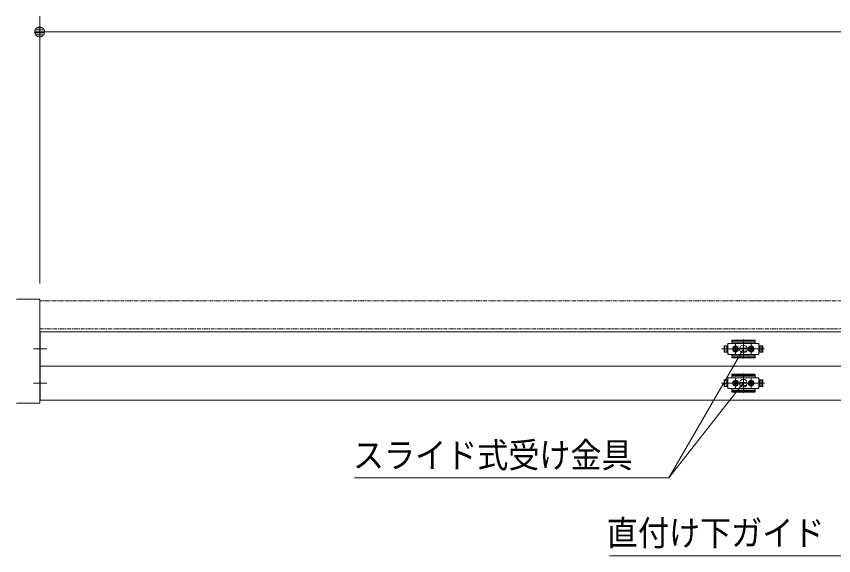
# Model space of a CAD drawing. Units: millimetres, scale not verified. Extents: x -6062 to 6062, y -3045 to 3045.
# Drawn here: x -4818 to -3766, y 1006 to 1700 of the extents above; entities that cross this region are included whole.
import ezdxf
from ezdxf.enums import TextEntityAlignment as Align

# ---------------------------------------------------------------- set-up
doc = ezdxf.new("R2010")
doc.units = ezdxf.units.MM
doc.header["$LTSCALE"] = 20
doc.linetypes.add('DOUBLE_CHAIN1', pattern=[8.8, 5, -1, 0.6, -0.6, 0.6, -1])
for name, color, linetype, lineweight in [('0-0_2寸法-3', 7, 'Continuous', 9), ('0-1_3一般', 7, 'Continuous', 9), ('0-3_2寸法-1', 7, 'Continuous', 9), ('0-4_0', 7, 'Continuous', 9)]:
    doc.layers.add(name, color=color, linetype=linetype, lineweight=lineweight)
doc.styles.add('ＭＳ ゴシック', font='')
doc.styles.get('ＭＳ ゴシック').set_extended_font_data('MS Gothic')

# ---------------------------------------------------------------- blocks, each defined once
blk = doc.blocks.new('_Dot')
at = {"layer": '0-4_0'}
for p, q in [((-10, 0), (-20, 0)), ((9.78, 2), (-9.78, 2)), ((7.99, 6), (-7.99, 6)), ((9.16, -3.98), (-9.16, -3.98)), ((6, -7.98), (-6, -7.98))]:
    blk.add_line(p, q, dxfattribs=at)
for points in [[(10, 0), (9.92, 1.25), (9.69, 2.49), (9.3, 3.68), (8.76, 4.82), (8.09, 5.88), (7.29, 6.85), (6.37, 7.71), (5.36, 8.44), (4.26, 9.05), (3.09, 9.51), (1.87, 9.82), (0.63, 9.98), (-0.63, 9.98), (-1.87, 9.82), (-3.09, 9.51), (-4.26, 9.05), (-5.36, 8.44), (-6.37, 7.71), (-7.29, 6.85), (-8.09, 5.88), (-8.76, 4.82), (-9.3, 3.68), (-9.69, 2.49), (-9.92, 1.25), (-10, 0), (0, 0)], [(-10, 0), (-9.92, -1.25), (-9.69, -2.49), (-9.3, -3.68), (-8.76, -4.82), (-8.09, -5.88), (-7.29, -6.85), (-6.37, -7.71), (-5.36, -8.44), (-4.26, -9.05), (-3.09, -9.51), (-1.87, -9.82), (-0.63, -9.98), (0.63, -9.98), (1.87, -9.82), (3.09, -9.51), (4.26, -9.05), (5.36, -8.44), (6.37, -7.71), (7.29, -6.85), (8.09, -5.88), (8.76, -4.82), (9.3, -3.68), (9.69, -2.49), (9.92, -1.25), (10, 0), (0, 0)]]:
    blk.add_lwpolyline(points, close=True, dxfattribs=at)
blk = doc.blocks.new('グループ-84')
at = {"layer": '0-1_3一般'}
blk.add_lwpolyline([(-60600, 26720), (-60000, 26720), (-60000, 24040), (-60600, 24040)], dxfattribs=at)
blk = doc.blocks.new('グループ-85')
at = {"layer": '0-1_3一般'}
for p, q in [((-59990, 25876.9), (11350, 25876.9)), ((-59990, 24996.9), (-59990, 25876.9)), ((-42200, 25636.1), (-42200, 25656.7)), ((-41610, 25666.7), (-42190, 25666.7)), ((-41610, 25646.1), (-42190, 25646.1)), ((-41900, 25685.4), (-41900, 25189.2)), ((-59817.8, 25436.9), (-60157.8, 25436.9)), ((-41363.1, 25436.9), (-42461.1, 25436.9)), ((-42451.7, 25436.9), (-41353.7, 25436.9)), ((-42398, 25351.9), (-42398, 25521.9)), ((-42398, 25521.9), (-42300, 25521.9)), ((-42398, 25511.9), (-42398, 25361.9)), ((-42374, 25521.9), (-42374, 25351.9)), ((-42328, 25521.9), (-42328, 25351.9)), ((-42324, 25351.9), (-42324, 25521.9)), ((-42300, 25296.9), (-42300, 25576.9)), ((-42280, 25576.9), (-42300, 25556.9)), ((-42300, 25521.9), (-42300, 25566.9)), ((-42300, 25351.9), (-42300, 25521.9)), ((-42290, 25576.9), (-41510, 25576.9)), ((-42223, 25436.9), (-41975, 25436.9)), ((-42200, 25636.1), (-42200, 25586.9)), ((-41600, 25613.9), (-42200, 25613.9)), ((-42165, 25436.9), (-41995, 25436.9)), ((-42144, 25436.9), (-42056, 25436.9)), ((-42116.7, 25442.9), (-42119.8, 25442.9)), ((-42100, 25313.9), (-42100, 25558.3)), ((-42100, 25541.9), (-42100, 25331.9)), ((-42100, 25513.4), (-42100, 25361.5)), ((-42100, 25392.9), (-42100, 25480.9)), ((-42083.3, 25442.9), (-42080.2, 25442.9)), ((-41900, 25594.2), (-41900, 25273.1)), ((-41823, 25436.9), (-41575, 25436.9)), ((-41744, 25436.9), (-41656, 25436.9)), ((-41740.1, 25445.5), (-41720.5, 25446.6)), ((-41719.8, 25442.9), (-41740.1, 25445.5)), ((-41720.5, 25446.6), (-41713.2, 25450)), ((-41716.7, 25442.9), (-41720.5, 25446.6)), ((-41716.7, 25442.9), (-41719.8, 25442.9)), ((-41709.4, 25446.3), (-41716.7, 25442.9)), ((-41709.7, 25457.4), (-41713.2, 25450)), ((-41713.2, 25450), (-41709.4, 25446.3)), ((-41708.6, 25477.1), (-41709.7, 25457.4)), ((-41706, 25453.6), (-41709.7, 25457.4)), ((-41709.4, 25446.3), (-41706, 25453.6)), ((-41706.1, 25456.7), (-41708.6, 25477.1)), ((-41706, 25453.6), (-41706.1, 25456.7)), ((-41700, 25313.9), (-41700, 25558.3)), ((-41700, 25541.9), (-41700, 25331.9)), ((-41700, 25392.9), (-41700, 25480.9)), ((-41694, 25453.6), (-41690.3, 25457.4)), ((-41694, 25453.6), (-41693.9, 25456.7)), ((-41690.6, 25446.3), (-41694, 25453.6)), ((-41693.9, 25456.7), (-41691.4, 25477.1)), ((-41691.4, 25477.1), (-41690.3, 25457.4)), ((-41686.8, 25450), (-41690.6, 25446.3)), ((-41690.6, 25446.3), (-41683.3, 25442.9)), ((-41690.3, 25457.4), (-41686.8, 25450)), ((-41679.5, 25446.6), (-41686.8, 25450)), ((-41683.3, 25442.9), (-41679.5, 25446.6)), ((-41683.3, 25442.9), (-41680.2, 25442.9)), ((-41680.2, 25442.9), (-41659.9, 25445.5)), ((-41659.9, 25445.5), (-41679.5, 25446.6)), ((-41600, 25586.9), (-41600, 25636.1)), ((-41500, 25576.9), (-41590, 25576.9)), ((-41500, 25556.9), (-41520, 25576.9)), ((-41500, 25576.9), (-41500, 25296.9)), ((-41500, 25566.9), (-41500, 25521.9)), ((-41500, 25521.9), (-41412, 25521.9)), ((-41500, 25521.9), (-41500, 25351.9)), ((-41500, 25521.9), (-41402, 25521.9)), ((-41476, 25521.9), (-41476, 25351.9)), ((-41472, 25351.9), (-41472, 25521.9)), ((-41426, 25351.9), (-41426, 25521.9)), ((-41402, 25521.9), (-41402, 25351.9)), ((-41402, 25361.9), (-41402, 25511.9)), ((-42300, 25351.9), (-42398, 25351.9)), ((-42300, 25306.9), (-42300, 25351.9)), ((-42300, 25316.9), (-42280, 25296.9)), ((-42300, 25296.9), (-42210, 25296.9)), ((-41510, 25296.9), (-42290, 25296.9)), ((-42200, 25286.9), (-42200, 25237.7)), ((-42200, 25259.9), (-41600, 25259.9)), ((-42190, 25227.7), (-41610, 25227.7)), ((-42116.7, 25430.9), (-42119.8, 25430.8)), ((-42083.3, 25430.9), (-42080.2, 25430.8)), ((-41719.8, 25430.8), (-41740.1, 25428.3)), ((-41740.1, 25428.3), (-41720.5, 25427.2)), ((-41716.7, 25430.9), (-41720.5, 25427.2)), ((-41720.5, 25427.2), (-41713.2, 25423.7)), ((-41716.7, 25430.9), (-41719.8, 25430.8)), ((-41709.4, 25427.5), (-41716.7, 25430.9)), ((-41713.2, 25423.7), (-41709.4, 25427.5)), ((-41709.7, 25416.4), (-41713.2, 25423.7)), ((-41706, 25420.1), (-41709.7, 25416.4)), ((-41708.6, 25396.7), (-41709.7, 25416.4)), ((-41709.4, 25427.5), (-41706, 25420.1)), ((-41706.1, 25417.1), (-41708.6, 25396.7)), ((-41706, 25420.1), (-41706.1, 25417.1)), ((-41690.6, 25427.5), (-41694, 25420.1)), ((-41694, 25420.1), (-41693.9, 25417.1)), ((-41694, 25420.1), (-41690.3, 25416.4)), ((-41693.9, 25417.1), (-41691.4, 25396.7)), ((-41691.4, 25396.7), (-41690.3, 25416.4)), ((-41690.6, 25427.5), (-41683.3, 25430.9)), ((-41686.8, 25423.7), (-41690.6, 25427.5)), ((-41690.3, 25416.4), (-41686.8, 25423.7)), ((-41679.5, 25427.2), (-41686.8, 25423.7)), ((-41683.3, 25430.9), (-41680.2, 25430.8)), ((-41683.3, 25430.9), (-41679.5, 25427.2)), ((-41680.2, 25430.8), (-41659.9, 25428.3)), ((-41659.9, 25428.3), (-41679.5, 25427.2)), ((-41600, 25237.7), (-41600, 25286.9)), ((-41600, 25237.7), (-41600, 25227.7)), ((-41600, 25217.1), (-41600, 25227.7)), ((-41590, 25296.9), (-41500, 25296.9)), ((-41520, 25296.9), (-41500, 25316.9)), ((-41412, 25351.9), (-41500, 25351.9)), ((-41500, 25351.9), (-41500, 25306.9)), ((-41402, 25351.9), (-41500, 25351.9)), ((-42190, 25207.1), (-41610, 25207.1)), ((-59990, 24996.9), (11350, 24996.9)), ((-41900, 24805.4), (-41900, 24309.2)), ((-42398, 24641.9), (-42300, 24641.9)), ((-42398, 24471.9), (-42398, 24641.9)), ((-42398, 24631.9), (-42398, 24481.9)), ((-42300, 24641.9), (-42388, 24641.9)), ((-42374, 24641.9), (-42374, 24471.9)), ((-42328, 24641.9), (-42328, 24471.9)), ((-42324, 24471.9), (-42324, 24641.9)), ((-42280, 24696.9), (-42300, 24676.9)), ((-42300, 24696.9), (-42300, 24641.9)), ((-42210, 24696.9), (-42300, 24696.9)), ((-42300, 24416.9), (-42300, 24696.9)), ((-42300, 24641.9), (-42300, 24686.9)), ((-42300, 24471.9), (-42300, 24641.9)), ((-42290, 24696.9), (-41510, 24696.9)), ((-42200, 24756.1), (-42200, 24776.7)), ((-42200, 24756.1), (-42200, 24706.9)), ((-41600, 24733.9), (-42200, 24733.9)), ((-41610, 24786.7), (-42190, 24786.7)), ((-41610, 24766.1), (-42190, 24766.1)), ((-42108.6, 24597.1), (-42109.7, 24577.4)), ((-42106.1, 24576.7), (-42108.6, 24597.1)), ((-42100, 24433.9), (-42100, 24678.3)), ((-42100, 24661.9), (-42100, 24451.9)), ((-42100, 24633.4), (-42100, 24481.5)), ((-42100, 24512.9), (-42100, 24600.9)), ((-42093.9, 24576.7), (-42091.4, 24597.1)), ((-42091.4, 24597.1), (-42090.3, 24577.4)), ((-41900, 24714.2), (-41900, 24393.1)), ((-41700, 24433.9), (-41700, 24678.3)), ((-41700, 24661.9), (-41700, 24451.9)), ((-41700, 24512.9), (-41700, 24600.9)), ((-41600, 24766.1), (-41600, 24776.7)), ((-41600, 24756.1), (-41600, 24766.1)), ((-41600, 24706.9), (-41600, 24756.1)), ((-41500, 24696.9), (-41590, 24696.9)), ((-41500, 24676.9), (-41520, 24696.9)), ((-41500, 24696.9), (-41500, 24416.9)), ((-41500, 24686.9), (-41500, 24641.9)), ((-41500, 24641.9), (-41402, 24641.9)), ((-41500, 24641.9), (-41500, 24471.9)), ((-41500, 24641.9), (-41412, 24641.9)), ((-41476, 24641.9), (-41476, 24471.9)), ((-41472, 24471.9), (-41472, 24641.9)), ((-41426, 24471.9), (-41426, 24641.9)), ((-41402, 24641.9), (-41402, 24471.9)), ((-41402, 24481.9), (-41402, 24631.9)), ((-59817.8, 24556.9), (-60157.8, 24556.9)), ((-41363.1, 24556.9), (-42461.1, 24556.9)), ((-42451.7, 24556.9), (-41353.7, 24556.9)), ((-42300, 24471.9), (-42398, 24471.9)), ((-42388, 24471.9), (-42300, 24471.9)), ((-42300, 24426.9), (-42300, 24471.9)), ((-42300, 24471.9), (-42300, 24416.9)), ((-42300, 24436.9), (-42280, 24416.9)), ((-42300, 24416.9), (-42210, 24416.9)), ((-41510, 24416.9), (-42290, 24416.9)), ((-42223, 24556.9), (-41975, 24556.9)), ((-42205, 24556.9), (-42185, 24556.9)), ((-42200, 24406.9), (-42200, 24357.7)), ((-42185, 24556.9), (-42165, 24556.9)), ((-42165, 24556.9), (-41995, 24556.9)), ((-42144, 24556.9), (-42056, 24556.9)), ((-42140.1, 24565.5), (-42120.5, 24566.6)), ((-42119.8, 24562.9), (-42140.1, 24565.5)), ((-42119.8, 24550.8), (-42140.1, 24548.3)), ((-42140.1, 24548.3), (-42120.5, 24547.2)), ((-42120.5, 24566.6), (-42113.2, 24570)), ((-42116.7, 24562.9), (-42120.5, 24566.6)), ((-42116.7, 24550.9), (-42120.5, 24547.2)), ((-42120.5, 24547.2), (-42113.2, 24543.7)), ((-42116.7, 24562.9), (-42119.8, 24562.9)), ((-42116.7, 24550.9), (-42119.8, 24550.8)), ((-42109.4, 24566.3), (-42116.7, 24562.9)), ((-42109.4, 24547.5), (-42116.7, 24550.9)), ((-42109.7, 24577.4), (-42113.2, 24570)), ((-42113.2, 24570), (-42109.4, 24566.3)), ((-42113.2, 24543.7), (-42109.4, 24547.5)), ((-42109.7, 24536.4), (-42113.2, 24543.7)), ((-42106, 24573.6), (-42109.7, 24577.4)), ((-42106, 24540.1), (-42109.7, 24536.4)), ((-42108.6, 24516.7), (-42109.7, 24536.4)), ((-42109.4, 24566.3), (-42106, 24573.6)), ((-42109.4, 24547.5), (-42106, 24540.1)), ((-42106.1, 24537.1), (-42108.6, 24516.7)), ((-42106, 24573.6), (-42106.1, 24576.7)), ((-42106, 24540.1), (-42106.1, 24537.1)), ((-42094, 24573.6), (-42090.3, 24577.4)), ((-42094, 24573.6), (-42093.9, 24576.7)), ((-42090.6, 24566.3), (-42094, 24573.6)), ((-42090.6, 24547.5), (-42094, 24540.1)), ((-42094, 24540.1), (-42093.9, 24537.1)), ((-42094, 24540.1), (-42090.3, 24536.4)), ((-42093.9, 24537.1), (-42091.4, 24516.7)), ((-42091.4, 24516.7), (-42090.3, 24536.4)), ((-42086.8, 24570), (-42090.6, 24566.3)), ((-42090.6, 24566.3), (-42083.3, 24562.9)), ((-42090.6, 24547.5), (-42083.3, 24550.9)), ((-42086.8, 24543.7), (-42090.6, 24547.5)), ((-42090.3, 24577.4), (-42086.8, 24570)), ((-42090.3, 24536.4), (-42086.8, 24543.7)), ((-42079.5, 24566.6), (-42086.8, 24570)), ((-42079.5, 24547.2), (-42086.8, 24543.7)), ((-42083.3, 24562.9), (-42079.5, 24566.6)), ((-42083.3, 24562.9), (-42080.2, 24562.9)), ((-42083.3, 24550.9), (-42080.2, 24550.8)), ((-42083.3, 24550.9), (-42079.5, 24547.2)), ((-42080.2, 24562.9), (-42059.9, 24565.5)), ((-42080.2, 24550.8), (-42059.9, 24548.3)), ((-42059.9, 24565.5), (-42079.5, 24566.6)), ((-42059.9, 24548.3), (-42079.5, 24547.2)), ((-41823, 24556.9), (-41575, 24556.9)), ((-41805, 24556.9), (-41785, 24556.9)), ((-41785, 24556.9), (-41765, 24556.9)), ((-41765, 24556.9), (-41595, 24556.9)), ((-41744, 24556.9), (-41656, 24556.9)), ((-41716.7, 24562.9), (-41719.8, 24562.9)), ((-41716.7, 24550.9), (-41719.8, 24550.8)), ((-41683.3, 24562.9), (-41680.2, 24562.9)), ((-41683.3, 24550.9), (-41680.2, 24550.8)), ((-41600, 24357.7), (-41600, 24406.9)), ((-41590, 24416.9), (-41500, 24416.9)), ((-41520, 24416.9), (-41500, 24436.9)), ((-41402, 24471.9), (-41500, 24471.9)), ((-41500, 24471.9), (-41500, 24426.9)), ((-41412, 24471.9), (-41500, 24471.9)), ((-42200, 24379.9), (-41600, 24379.9)), ((-42200, 24357.7), (-42200, 24347.7)), ((-42200, 24347.7), (-42200, 24337.1)), ((-42190, 24347.7), (-41610, 24347.7)), ((-42190, 24327.1), (-41610, 24327.1)), ((-41600, 24357.7), (-41600, 24347.7)), ((-41600, 24337.1), (-41600, 24347.7)), ((-59990, 24116.9), (11350, 24116.9))]:
    blk.add_line(p, q, dxfattribs=at)
at = {"layer": '0-1_3一般', "linetype": 'DOUBLE_CHAIN1'}
blk.add_lwpolyline([(-60000, 25956.9), (-36000, 25956.9), (-36000, 26676.9), (-60000, 26676.9)], dxfattribs=at)
at = {"layer": '0-1_3一般'}
for points in [[(-41600, 25636.1), (-41600, 25646.1), (-41600, 25656.7)], [(-42210, 25576.9), (-42300, 25576.9), (-42300, 25521.9), (-42388, 25521.9)], [(-42205, 25436.9), (-42185, 25436.9), (-42165, 25436.9)], [(-42119.8, 25442.9), (-42140.1, 25445.5), (-42120.5, 25446.6)], [(-42109.4, 25446.3), (-42116.7, 25442.9), (-42120.5, 25446.6), (-42113.2, 25450)], [(-42106, 25453.6), (-42106.1, 25456.7), (-42108.6, 25477.1), (-42109.7, 25457.4)], [(-42094, 25453.6), (-42093.9, 25456.7), (-42091.4, 25477.1), (-42090.3, 25457.4)], [(-42090.6, 25446.3), (-42094, 25453.6), (-42090.3, 25457.4), (-42086.8, 25450)], [(-42080.2, 25442.9), (-42059.9, 25445.5), (-42079.5, 25446.6)], [(-41805, 25436.9), (-41785, 25436.9), (-41765, 25436.9), (-41595, 25436.9)], [(-42388, 25351.9), (-42300, 25351.9), (-42300, 25296.9)], [(-42200, 25237.7), (-42200, 25227.7), (-42200, 25217.1)], [(-42119.8, 25430.8), (-42140.1, 25428.3), (-42120.5, 25427.2)], [(-42109.4, 25427.5), (-42106, 25420.1), (-42109.7, 25416.4), (-42113.2, 25423.7)], [(-42106, 25420.1), (-42106.1, 25417.1), (-42108.6, 25396.7), (-42109.7, 25416.4)], [(-42094, 25420.1), (-42093.9, 25417.1), (-42091.4, 25396.7), (-42090.3, 25416.4)], [(-42090.6, 25427.5), (-42083.3, 25430.9), (-42079.5, 25427.2), (-42086.8, 25423.7)], [(-42080.2, 25430.8), (-42059.9, 25428.3), (-42079.5, 25427.2)], [(-59990, 24116.9), (-59990, 24996.9), (11350, 24996.9), (11350, 24116.9)], [(-41706, 24573.6), (-41706.1, 24576.7), (-41708.6, 24597.1), (-41709.7, 24577.4)], [(-41694, 24573.6), (-41693.9, 24576.7), (-41691.4, 24597.1), (-41690.3, 24577.4)], [(-41719.8, 24562.9), (-41740.1, 24565.5), (-41720.5, 24566.6)], [(-41719.8, 24550.8), (-41740.1, 24548.3), (-41720.5, 24547.2)], [(-41709.4, 24566.3), (-41716.7, 24562.9), (-41720.5, 24566.6), (-41713.2, 24570)], [(-41709.4, 24547.5), (-41706, 24540.1), (-41709.7, 24536.4), (-41713.2, 24543.7)], [(-41706, 24540.1), (-41706.1, 24537.1), (-41708.6, 24516.7), (-41709.7, 24536.4)], [(-41690.6, 24566.3), (-41694, 24573.6), (-41690.3, 24577.4), (-41686.8, 24570)], [(-41694, 24540.1), (-41693.9, 24537.1), (-41691.4, 24516.7), (-41690.3, 24536.4)], [(-41690.6, 24547.5), (-41683.3, 24550.9), (-41679.5, 24547.2), (-41686.8, 24543.7)], [(-41680.2, 24562.9), (-41659.9, 24565.5), (-41679.5, 24566.6)], [(-41680.2, 24550.8), (-41659.9, 24548.3), (-41679.5, 24547.2)]]:
    blk.add_lwpolyline(points, dxfattribs=at)
for points in [[(-42109.4, 25446.3), (-42106, 25453.6), (-42109.7, 25457.4), (-42113.2, 25450)], [(-42090.6, 25446.3), (-42083.3, 25442.9), (-42079.5, 25446.6), (-42086.8, 25450)], [(-42109.4, 25427.5), (-42116.7, 25430.9), (-42120.5, 25427.2), (-42113.2, 25423.7)], [(-42090.6, 25427.5), (-42094, 25420.1), (-42090.3, 25416.4), (-42086.8, 25423.7)], [(-41709.4, 24547.5), (-41716.7, 24550.9), (-41720.5, 24547.2), (-41713.2, 24543.7)], [(-41709.4, 24566.3), (-41706, 24573.6), (-41709.7, 24577.4), (-41713.2, 24570)], [(-41690.6, 24547.5), (-41694, 24540.1), (-41690.3, 24536.4), (-41686.8, 24543.7)], [(-41690.6, 24566.3), (-41683.3, 24562.9), (-41679.5, 24566.6), (-41686.8, 24570)]]:
    blk.add_lwpolyline(points, close=True, dxfattribs=at)
for centre, radius in [((-42100, 25436.9), 75), ((-42100, 25436.9), 65), ((-42100, 25436.9), 42), ((-42100, 25436.9), 40), ((-42100, 25436.9), 40), ((-42100, 25436.9), 32.4), ((-42100, 25436.9), 30), ((-41700, 25436.9), 75), ((-41700, 25436.9), 65), ((-41700, 25436.9), 42), ((-41700, 25436.9), 40), ((-41700, 25436.9), 40), ((-41700, 25436.9), 32.4), ((-41700, 25436.9), 30), ((-42100, 24556.9), 75), ((-42100, 24556.9), 65), ((-42100, 24556.9), 42), ((-42100, 24556.9), 40), ((-42100, 24556.9), 40), ((-41700, 24556.9), 75), ((-41700, 24556.9), 65), ((-41700, 24556.9), 42), ((-41700, 24556.9), 40), ((-41700, 24556.9), 40), ((-42100, 24556.9), 32.4), ((-42100, 24556.9), 30), ((-41700, 24556.9), 32.4), ((-41700, 24556.9), 30)]:
    blk.add_circle(centre, radius, dxfattribs=at)
for centre, radius, start, end in [((-42190, 25656.7), 10, 90, 180), ((-42190, 25636.1), 10, 90, 180), ((-41610, 25656.7), 10, 0, 90), ((-41610, 25636.1), 10, 0, 90), ((-42388, 25511.9), 10, 90, 180), ((-42290, 25566.9), 10, 90, 180), ((-42210, 25586.9), 10, 270, 0), ((-42095, 25436.9), 46, 169.19486, 180), ((-42095, 25436.9), 46, 180, 190.80514), ((-42100, 25436.9), 20.7, 162.98773, 197.01227), ((-42100, 25431.9), 46, 79.19486, 100.80514), ((-42100, 25436.9), 20.7, 72.98773, 107.01227), ((-42100, 25436.9), 20.7, 342.98773, 17.01227), ((-42105, 25436.9), 46, 0, 10.80514), ((-42105, 25436.9), 46, 349.19486, 0), ((-41695, 25436.9), 46, 169.19486, 180), ((-41695, 25436.9), 46, 180, 190.80514), ((-41700, 25436.9), 20.7, 162.98773, 197.01227), ((-41700, 25431.9), 46, 79.19486, 100.80514), ((-41700, 25436.9), 20.7, 72.98773, 107.01227), ((-41700, 25436.9), 20.7, 342.98773, 17.01227), ((-41705, 25436.9), 46, 0, 10.80514), ((-41705, 25436.9), 46, 349.19486, 0), ((-41590, 25586.9), 10, 180, 270), ((-41510, 25566.9), 10, 0, 90), ((-41412, 25511.9), 10, 0, 90), ((-42388, 25361.9), 10, 180, 270), ((-42290, 25306.9), 10, 180, 270), ((-42210, 25286.9), 10, 0, 90), ((-42190, 25237.7), 10, 180, 270), ((-42100, 25441.8), 46, 259.19486, 280.80514), ((-42100, 25436.9), 20.7, 252.98773, 287.01227), ((-41700, 25441.8), 46, 259.19486, 280.80514), ((-41700, 25436.9), 20.7, 252.98773, 287.01227), ((-41610, 25237.7), 10, 270, 0), ((-41590, 25286.9), 10, 90, 180), ((-41510, 25306.9), 10, 270, 0), ((-41412, 25361.9), 10, 270, 0), ((-42190, 25217.1), 10, 180, 270), ((-41610, 25217.1), 10, 270, 0), ((-42388, 24631.9), 10, 90, 180), ((-42290, 24686.9), 10, 90, 180), ((-42210, 24706.9), 10, 270, 0), ((-42190, 24776.7), 10, 90, 180), ((-42190, 24756.1), 10, 90, 180), ((-42100, 24551.9), 46, 79.19486, 100.80514), ((-41700, 24551.9), 46, 79.19486, 100.80514), ((-41610, 24776.7), 10, 0, 90), ((-41610, 24756.1), 10, 0, 90), ((-41590, 24706.9), 10, 180, 270), ((-41510, 24686.9), 10, 0, 90), ((-41412, 24631.9), 10, 0, 90), ((-42388, 24481.9), 10, 180, 270), ((-42290, 24426.9), 10, 180, 270), ((-42210, 24406.9), 10, 0, 90), ((-42095, 24556.9), 46, 169.19486, 180), ((-42095, 24556.9), 46, 180, 190.80514), ((-42100, 24556.9), 20.7, 162.98773, 197.01227), ((-42100, 24561.8), 46, 259.19486, 280.80514), ((-42100, 24556.9), 20.7, 72.98773, 107.01227), ((-42100, 24556.9), 20.7, 252.98773, 287.01227), ((-42100, 24556.9), 20.7, 342.98773, 17.01227), ((-42105, 24556.9), 46, 0, 10.80514), ((-42105, 24556.9), 46, 349.19486, 0), ((-41695, 24556.9), 46, 169.19486, 180), ((-41695, 24556.9), 46, 180, 190.80514), ((-41700, 24556.9), 20.7, 162.98773, 197.01227), ((-41700, 24561.8), 46, 259.19486, 280.80514), ((-41700, 24556.9), 20.7, 72.98773, 107.01227), ((-41700, 24556.9), 20.7, 252.98773, 287.01227), ((-41700, 24556.9), 20.7, 342.98773, 17.01227), ((-41705, 24556.9), 46, 0, 10.80514), ((-41705, 24556.9), 46, 349.19486, 0), ((-41590, 24406.9), 10, 90, 180), ((-41510, 24426.9), 10, 270, 0), ((-41412, 24481.9), 10, 270, 0), ((-42190, 24357.7), 10, 180, 270), ((-42190, 24337.1), 10, 180, 270), ((-41610, 24357.7), 10, 270, 0), ((-41610, 24337.1), 10, 270, 0)]:
    blk.add_arc(centre, radius, start, end, dxfattribs=at)
blk = doc.blocks.new('グループ-86')
at = {"layer": '0-1_3一般'}
for name in ['グループ-84', 'グループ-85']:
    blk.add_blockref(name, (0, 0), dxfattribs=at)

msp = doc.modelspace()

# ---------------------------------------------------------------- linework, layer by layer
at = {"layer": '0-0_2寸法-3'}
for p, q in [((-3877.61, 1272.84), (-3887.39, 1272.84)), ((-3882.33, 1276.84), (-3882.67, 1276.84)), ((-3882.33, 1276.84), (-3882.67, 1276.84)), ((-3878.5, 1268.84), (-3886.5, 1268.84)), ((-3882.48, 1232.84), (-3882.79, 1232.84)), ((-3882.48, 1232.84), (-3882.79, 1232.84)), ((-3882.64, 1227.84), (-3978.34, 1105.84)), ((-3877.74, 1228.84), (-3887.53, 1228.84)), ((-3878.64, 1224.84), (-3886.63, 1224.84))]:
    msp.add_line(p, q, dxfattribs=at)
for points in [[(-3882.5, 1271.84), (-3978.34, 1105.84), (-4382.71, 1105.84)], [(-3593.69, 1256.89), (-3738.63, 1005.84), (-4054.64, 1005.84)]]:
    msp.add_lwpolyline(points, dxfattribs=at)
for centre in [(-3882.5, 1271.84), (-3882.5, 1271.84), (-3882.64, 1227.84), (-3882.64, 1227.84)]:
    msp.add_circle(centre, 5.01, dxfattribs=at)
at = {"layer": '0-3_2寸法-1'}
for p, q in [((-4787.5, 1356), (-4787.5, 1700)), ((-4774.79, 1680), (-1232.21, 1680))]:
    msp.add_line(p, q, dxfattribs=at)

# ---------------------------------------------------------------- block references
at = {"layer": '0-1_3一般', "xscale": 0.05, "yscale": 0.05}
msp.add_blockref('グループ-86', (-1787.5, 0), dxfattribs=at)
at = {"layer": '0-3_2寸法-1', "xscale": 0.6356201, "yscale": 0.6356201, "rotation": 180}
msp.add_blockref('_Dot', (-4787.5, 1680), dxfattribs=at)

# ---------------------------------------------------------------- texts
at = {"layer": '0-0_2寸法-3', "style": 'ＭＳ ゴシック', "width": 0.9}
for s, p in [('スライド式受け金具', (-4384.64, 1109.19)), ('直付け下ガイド', (-4058.09, 1009.02))]:
    msp.add_text(s, height=32.55, dxfattribs=at).set_placement(p, align=Align.BOTTOM_LEFT)

doc.saveas('drawing.dxf')
